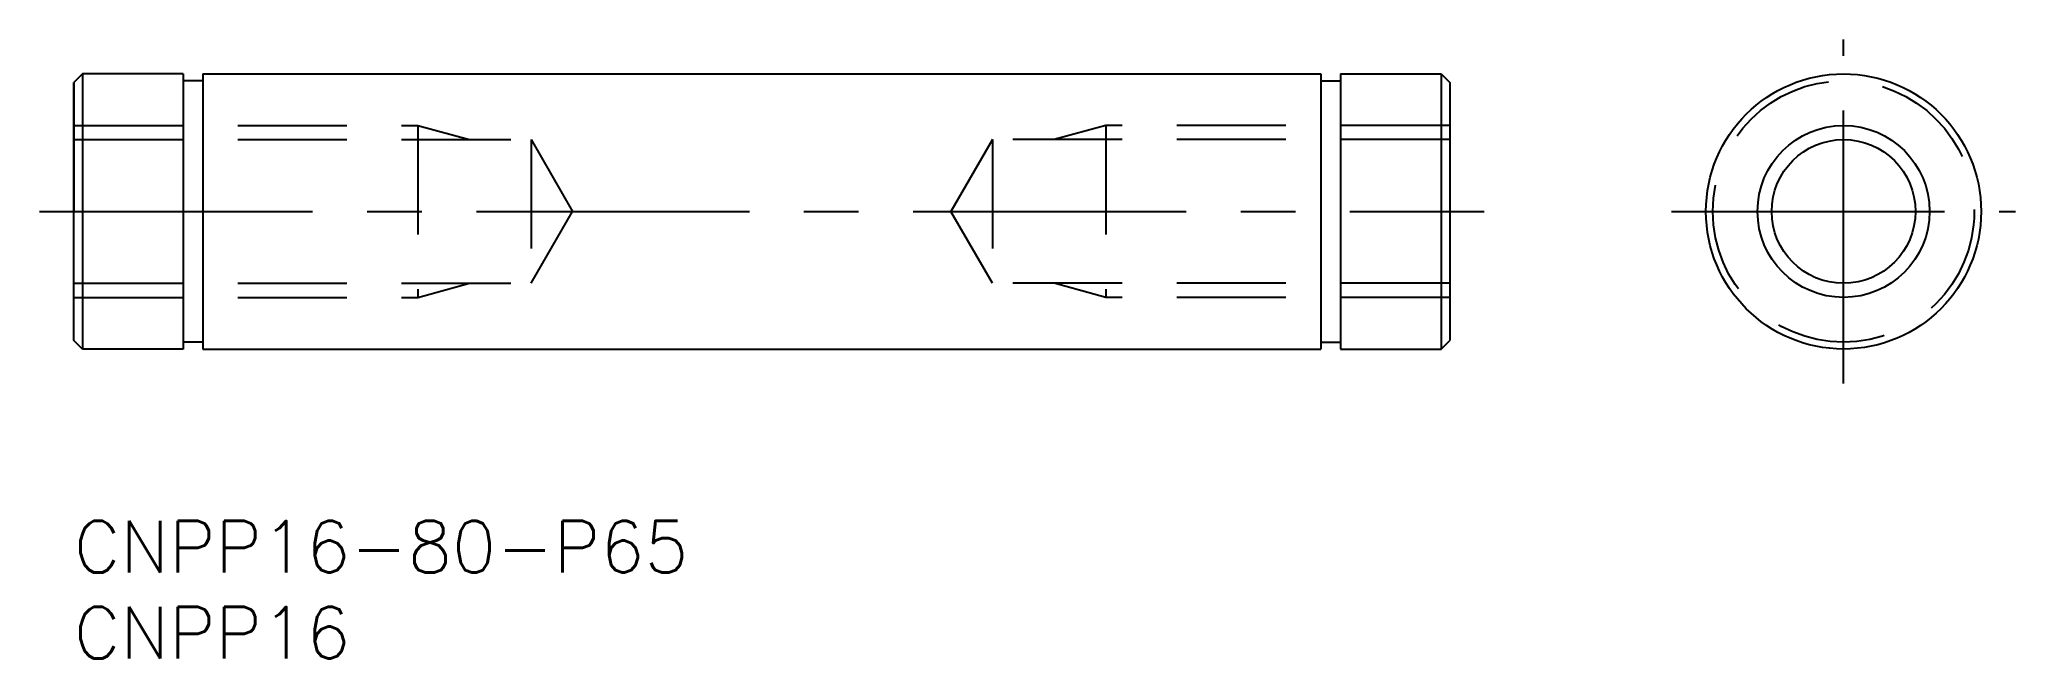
# Model space of a CAD drawing. Extents: x -2 to 113, y -8 to 28.
import ezdxf

# ---------------------------------------------------------------- set-up
doc = ezdxf.new("R2010")
doc.units = 0
doc.header["$LTSCALE"] = 0.5
doc.linetypes.add('CENTER', pattern=[50.8, 31.75, -6.35, 6.35, -6.35])
doc.linetypes.add('DASHED', pattern=[19.05, 12.7, -6.35])
for name, color, linetype in [('MSM_CENTER', 1, 'CENTER'), ('MSM_CONTINUOUS', 7, 'CONTINUOUS'), ('MSM_DASHED', 4, 'DASHED'), ('MSM_NARROW', 5, 'CONTINUOUS'), ('MSM_PART_NUMBER', 7, 'CONTINUOUS')]:
    doc.layers.add(name, color=color, linetype=linetype)
doc.styles.get("Standard").update_dxf_attribs({"font": 'txt.shx', "height": 3, "bigfont": 'bigfont.shx'})

# ---------------------------------------------------------------- blocks, each defined once
blk = doc.blocks.new('*U3')
at = {"layer": 'MSM_PART_NUMBER'}
blk.add_text('CNPP16-80-P65', height=3, dxfattribs=at).set_placement((0, -3))
blk = doc.blocks.new('*U4')
at = {"layer": 'MSM_PART_NUMBER'}
blk.add_text('CNPP16', height=3, dxfattribs=at).set_placement((0, -8))

msp = doc.modelspace()

# ---------------------------------------------------------------- linework, layer by layer
at = {"layer": 'MSM_CENTER'}
for p, q in [((102.9, 8), (102.9, 28)), ((-2, 18), (82, 18)), ((92.9, 18), (112.9, 18))]:
    msp.add_line(p, q, dxfattribs=at)
at = {"layer": 'MSM_CONTINUOUS'}
for p, q in [((0.5, 26), (0, 25.5)), ((0, 25.5), (0, 18)), ((0, 10.5), (0, 25.5)), ((0.5, 26), (0.5, 10)), ((6.35, 26), (0.5, 26)), ((6.35, 26), (6.35, 10)), ((7.5, 25.6), (6.35, 25.6)), ((7.5, 26), (72.5, 26)), ((7.5, 26), (7.5, 10)), ((72.5, 26), (72.5, 10)), ((72.5, 25.6), (73.65, 25.6)), ((73.65, 26), (73.65, 10)), ((73.65, 26), (79.5, 26)), ((79.5, 26), (80, 25.5)), ((79.5, 26), (79.5, 10)), ((80, 25.5), (80, 10.5)), ((0.5, 10), (0, 10.5)), ((7.5, 10.4), (6.35, 10.4)), ((72.5, 10.4), (73.65, 10.4)), ((79.5, 10), (80, 10.5)), ((6.35, 10), (0.5, 10)), ((7.5, 10), (72.5, 10)), ((73.65, 10), (79.5, 10))]:
    msp.add_line(p, q, dxfattribs=at)
for radius in [8, 4.18]:
    msp.add_circle((102.9, 18), radius, dxfattribs=at)
at = {"layer": 'MSM_DASHED'}
for p, q in [((0, 23), (20, 23)), ((20, 23), (20, 13)), ((20, 23), (23, 22.19)), ((60, 23), (57, 22.19)), ((80, 23), (60, 23)), ((60, 23), (60, 13)), ((0, 22.19), (26.58, 22.19)), ((26.58, 22.19), (26.58, 13.82)), ((26.58, 22.19), (29, 18)), ((53.42, 22.19), (51, 18)), ((80, 22.19), (53.42, 22.19)), ((53.42, 22.19), (53.42, 13.82)), ((26.58, 13.82), (29, 18)), ((53.42, 13.82), (51, 18)), ((0, 13.82), (26.58, 13.82)), ((20, 13), (23, 13.82)), ((80, 13.82), (53.42, 13.82)), ((60, 13), (57, 13.82)), ((0, 13), (20, 13)), ((80, 13), (60, 13))]:
    msp.add_line(p, q, dxfattribs=at)
msp.add_circle((102.9, 18), 7.6, dxfattribs=at)
at = {"layer": 'MSM_NARROW'}
msp.add_circle((102.9, 18), 5, dxfattribs=at)

# ---------------------------------------------------------------- block references
at = {"layer": 'MSM_CONTINUOUS'}
for name in ['*U3', '*U4']:
    msp.add_blockref(name, (0, 0), dxfattribs=at)

doc.saveas('drawing.dxf')
